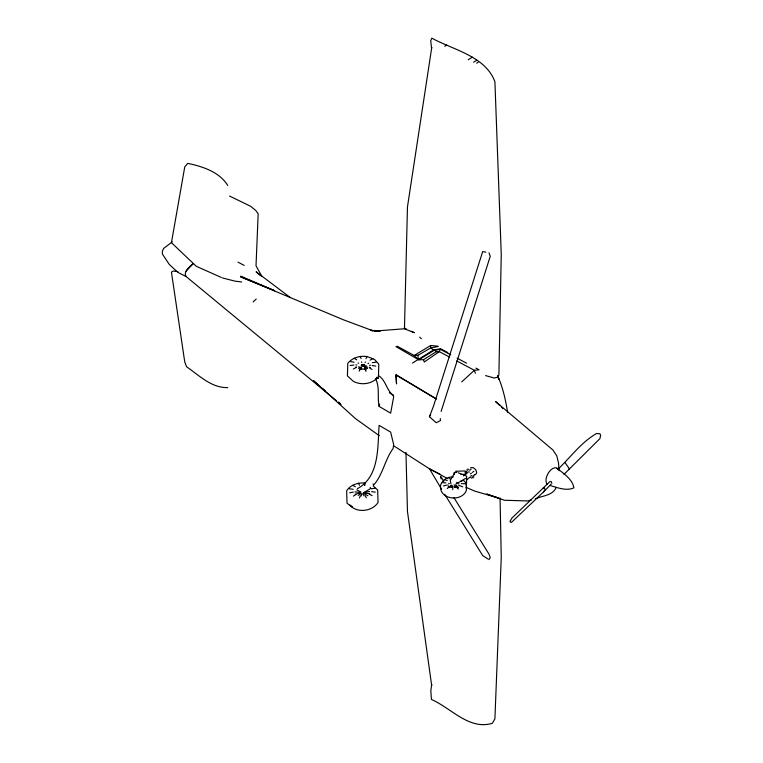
<?xml version="1.0" encoding="UTF-8"?>
<svg xmlns="http://www.w3.org/2000/svg" width="763" height="763" viewBox="0 0 763 763"><rect width="100%" height="100%" fill="white"/><g stroke="black" fill="none" stroke-linecap="round" stroke-linejoin="round"><path stroke-width="1.14" d="M411.371 331.304L414.338 332.687L404.457 328.777L407.461 206.887L431.543 48.87M438.019 346.192L430.704 345.486L430.628 347.995L436.436 351.619L439.259 351.629L449.588 357.113M452.669 489.636L452.955 487.652M466.374 489.188L466.651 476.16L458.181 472.764M186.058 271.18L192.982 263.903C189.71 266.487 182.977 271.99 186.058 276.502L336.512 400.775M379.058 375.959C385.992 380.67 386.536 390.427 393.126 395.148L393.66 396.884L390.656 413.155L379.116 406.393L379.631 404.113M441.128 411.438L490.256 256.225L488.988 252.811M359.487 497.943L360.308 495.807M364.399 485.154L365.219 483.017C358.257 482.435 350.589 484.6 346.66 490.79L347.022 503.303L352.287 506.899L349.731 505.125C356.998 513.365 372.096 511.601 378.047 502.521L377.685 490.008L373.212 485.955M361.128 495.998L361.939 493.861M440.27 418.553L440.518 420.518L436.226 422.75L429.426 416.712L433.527 406.078L482.702 251.561L485.84 252.181M447.786 352.573L440.585 348.767L439.259 351.629L424.247 362.024L423.57 359.64L436.436 351.619M475.721 474.596L476.732 472.555L475.721 469.636L473.27 467.633L470.742 467.605M556.256 487.29C552.917 495.645 542.483 495.616 535.321 498.83M359.125 371.142L360.27 369.054L365.153 369.178L365.973 371.314M365.954 358.648L367.089 356.559L372.869 358.686L374.957 359.898L378.801 364.161L378.438 376.674C372.544 384.075 361.528 385.639 353.355 381.366L347.423 375.892L347.785 363.379C352.372 357.589 359.983 355.529 367.089 356.559M362.539 366.44L363.674 364.352M365.096 362.52L365.382 362.005M454.042 473.928L450.284 480.375L450.923 483.847M488.988 559.632L490.256 557.553L488.988 554.138L453.871 497.552M449.312 487.204L451.763 485.173L452.984 486.67M429.426 416.712L430.675 414.719M465.668 478.382L455.931 484.038M551.887 483.179L551.191 481.577L549.78 481.701L511.868 518.125L509.961 521.53L511.038 522.445L512.192 521.682L543.39 492.049L545.154 489.598L544.467 487.996L543.246 487.948M551.22 484.066L543.39 492.049M357.427 488.644C379.726 476.541 377.532 447.051 379.116 425.363L390.656 432.116L393.66 444.6L393.126 448.482C384.953 459.431 383.007 474.481 373.651 485.115L373.069 483.856M453.384 476.894C448.005 476.694 442.75 479.546 440.747 484.686C437.752 499.412 461.987 502.884 466.441 490.142L466.441 485.926L465.258 482.14L463.704 480.452L460.594 481.3M559.212 470.733L558.344 468.921C570.819 456.875 581.215 442.397 596.494 433.527L599.976 433.756L600.624 435.482L599.89 438.639L564 474.348M253.135 301.967L256.254 299.02M461.701 381.91L474.357 370.284L479.107 369.797M172.247 241.871L163.568 248.49L162.376 251.218L162.376 254.022L169.329 264.494L177.836 272.353L186.058 276.502M447.223 488.501L449.188 486.87M456.532 482.865L457.027 482.454M454.414 486.737L456.045 485.373L457.485 486.355L454.567 487.147M463.475 475.864L467.423 472.602L466.431 471.21M466.47 480.041L470.428 476.78L471.42 478.172M460.976 474.433L465.325 474.328L465.325 472.202L466.346 471.429M432.125 47.802L431.543 48.164L430.733 40.697L431.839 38.15C453.394 50.015 485.325 56.061 494.91 81.689L501.253 254.26L498.888 375.043L497.867 377.16L494.195 378L485.583 375.596M444.734 46.285L446.784 44.998M468.158 59.772L472.345 57.139M473.623 62.213L476.827 60.191M476.713 63.205L478.172 62.28M412.459 363.064L433.355 350.064L440.585 348.767M353.412 496.112L355.968 494.51M358.2 495.416L361.071 493.604M363.198 493.108L370.751 488.349L370.169 487.309M432.125 684.983L431.543 685.346L430.828 690.715L431.429 699.452C450.933 707.93 469.283 730.468 492.354 723.257L494.91 718.87L501.253 557.41L500.061 497.915M395.94 346.593L418.763 359.831L433.994 350.398L440.327 349.301L450.809 354.843M430.704 345.486L414.175 355.491L397.122 346.173M473.384 471.582L473.88 471.286M472.402 472.392L472.898 472.097M470.428 473.804L471.42 473.213M418.029 355.281L418.124 359.487L414.175 355.491L418.029 355.281L430.628 347.995L438.01 346.507M353.355 369.015L356.14 367.537M370.074 360.165L372.869 358.686M361.719 366.135L364.504 364.657M367.985 363.589L368.682 363.217M359.621 369.55L361.719 368.443M364.504 366.974L366.593 365.868M443.484 485.955L446.593 485.106M448.148 486.794L448.93 486.575M458.258 484.038L459.04 483.828M531.306 499.994L527.433 500.948L504.381 500.251L486.804 494.128M349.731 492.784L353.336 492.125M371.371 488.845L374.976 488.186M355.138 494.109L360.546 493.127M364.151 492.469L369.569 491.486M350.188 365.506L353.879 365.029M372.334 362.673L376.035 362.196M361.261 365.63L364.952 365.162M355.72 367.108L356.645 366.993M369.569 365.343L370.494 365.219M358.496 368.3L361.261 367.947M364.952 367.47L367.728 367.117M374.538 331.066L380.47 330.865L370.408 330.284L374.538 331.066L404.457 328.777M418.763 359.831L423.57 359.64M227.784 387.604C211.551 388.109 199.095 375.386 186.573 366.755L184.751 361.996L171.437 272.153L173.182 271.056L177.903 271.58M442.464 482.664L445.888 482.836M461.3 483.58L464.724 483.742M447.595 485.02L448.453 485.058M458.735 485.554L459.593 485.602M450.38 487.261L452.526 487.366M454.662 487.462L457.876 487.624M456.312 472.583L454.119 472.459L454.119 474.596M370.541 330.455L372.811 330.732L343.979 320.012L240.774 276.835M241.728 281.995L234.909 281.118L222.348 277.923M349.435 488.825L353.126 489.302M371.581 491.658L375.272 492.135M354.967 491.849L360.508 492.564M364.199 493.032L369.74 493.737M350.484 361.557L354.089 362.206M372.125 365.496L375.73 366.145M361.309 365.067L364.914 365.725M355.892 364.857L356.798 365.019M369.416 367.318L370.322 367.48M358.6 366.889L361.309 367.385M364.914 368.043L367.613 368.529M453.947 484.944L456.045 485.373M550.018 485.459C557.486 487.643 566.356 491.324 573.919 487.843C572.374 478.916 563.371 473.489 556.895 468.148M486.775 494.062L498.783 498.096L474.71 491.105L465.974 487.29M474.414 474.472L475.12 474.758M465.668 472.183L466.374 472.459M473.432 475.292L474.138 475.578M465.392 473.279L466.803 473.842M471.048 475.54L472.459 476.102M444.419 479.526L447.242 480.661M459.946 485.754L462.769 486.88M448.654 483.332L449.359 483.608M457.829 487.004L458.534 487.29M450.065 486.002L452.717 487.061M240.679 276.912L274.68 290.703L240.736 276.12M229.568 196.053L250.569 206.258L255.634 210.35L258.171 213.793L256.025 265.82L261.785 276.216M221.289 277.446L196.263 266.277L171.437 242.682L184.751 166.916L187.736 163.358C202.681 166.534 219.315 171.818 227.784 185.504M404.457 328.08L406.431 328.996M376.645 377.571L378.477 378.429L376.493 377.313M457.094 358.171L466.527 363.15M475.959 368.138L478.058 369.244M238.008 262.148L244.198 265.419M352.592 485.316L355.386 486.794M369.321 494.166L372.115 495.645M356.779 489.846L360.956 492.059M363.751 493.537L367.928 495.75M456.808 360.956L474.357 370.284L475.359 373.231M440.518 474.481L429.426 468.701L441.615 489.302M447.919 478.792L429.769 468.997L393.679 445.783M354.166 358.219L356.722 359.831M369.492 367.871L372.048 369.483M361.834 364.59L364.39 366.202M358 362.95L358.639 363.35M364.39 368.519L366.307 369.721M389.34 392.726L393.126 395.148M488.091 559.05L482.702 555.578L444.734 494.319M379.259 435.673L355.482 418.62L313.402 380.594L319.687 385.973M290.379 297.608L256.13 271.79L260.584 275.691M338.324 402.301L341.042 404.581M322.377 388.281L325.076 390.589M338.543 402.111L340.336 403.656M419.612 337.151L421.319 338.753M499.622 405.401L495.511 401.481L552.908 449.989L556.799 455.864L558.526 462.969L558.917 468.816M501.272 406.965L502.912 408.529M456.636 472.402L455.645 471.248L465.087 470.943L465.325 472.202M448.835 477.371L450.294 479.164M456.894 487.242L458.353 489.035M467.891 468.883L468.387 469.579M473.384 476.541L473.88 477.237M466.908 469.703L467.414 470.399M472.402 477.361L472.898 478.058M565.23 462.893L569.007 468.282L569.055 469.531M440.699 476.331L443.837 481.386M364.399 484.257L364.981 485.297M358.372 483.189L359.507 485.278M365.191 495.683L366.335 497.772M362.921 493.842L364.056 495.921M375.472 378.61C380.088 387.213 377.122 397.199 379.116 406.393M360.241 356.388L361.061 358.524M362.702 364.332L363.522 366.459M361.471 361.9L361.672 362.435M497.734 375.444L498.964 379.573L497.781 376.264C502.989 387.661 505.611 400.155 507.662 412.43M440.604 477.123L441.128 478.926M431.543 684.649L407.461 511.439L405.964 452.392M470.885 468.854L470.885 469.55M469.903 469.665L469.903 470.37M468.921 471.181L468.921 472.583M547.157 484.181A9.452 5.217 -62.1 0 1 549.188 471.772A9.452 5.217 -62.1 0 1 558.173 469.55M436.245 398.925L395.968 374.967L396.541 383.903L395.968 374.671L436.245 398.887"/></g></svg>
